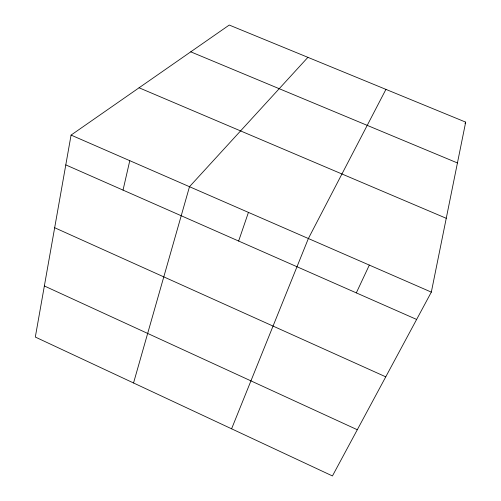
<?xml version="1.0" encoding="UTF-8"?>
<svg xmlns="http://www.w3.org/2000/svg" width="501" height="501" viewBox="0 0 501 501"><rect width="100%" height="100%" fill="white"/><g stroke="black" fill="none" stroke-linecap="round" stroke-linejoin="round"><path stroke-width="0.75" d="M71.073 135.088L35.314 337.054L332.439 475.95L431.33 292.121L465.686 122.131L229.251 25.05L71.073 135.088L431.33 292.121M123.033 190.111L129.784 160.683M133.542 382.971L189.497 186.71L307.908 57.346M238.633 241.037L248.44 212.399M231.594 428.806L308.372 238.526L385.939 89.385M356.311 292.878L369.331 265.092M465.016 123.503L465.686 122.131M190.749 51.835L457.438 162.957M139.071 87.788L446.253 218.298M65.8 164.898L416.632 319.45M54.672 227.736L385.757 376.833M44.357 285.965L357.301 429.739"/></g></svg>
